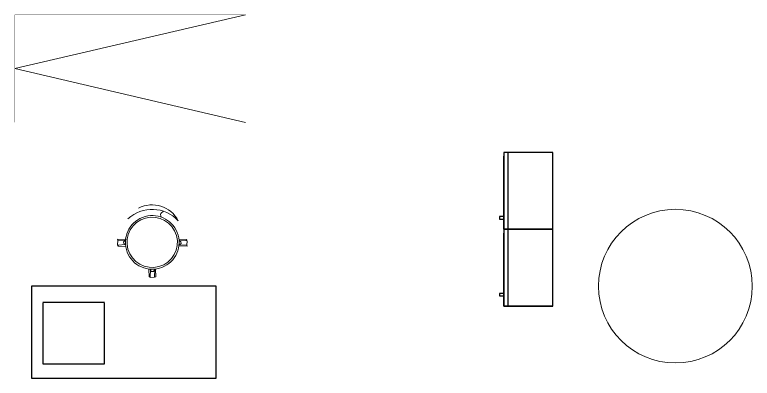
# Model space of a CAD drawing. Header units: millimetres. Extents: x -217756 to 263180, y 55413 to 130608.
# Drawn here: x -211915 to -207117, y 91955 to 94321 of the extents above; entities that cross this region are included whole.
import ezdxf

# ---------------------------------------------------------------- set-up
doc = ezdxf.new("R2010")
doc.units = ezdxf.units.MM
doc.linetypes.add('HIDDEN', pattern=[6, 4, -2])
doc.layers.add('ТХ_корр_25.03.26', color=1, linetype='Continuous', lineweight=30, plot=False)
doc.layers.add('ТХ_мебель передв', color=250, linetype='Continuous', lineweight=13)
doc.layers.add('ТХ_мебель_мед', color=210, linetype='Continuous')

# ---------------------------------------------------------------- blocks, each defined once
blk = doc.blocks.new('У014')
at = {"layer": 'ТХ_мебель передв'}
blk.add_circle((-169652.2, 43208.2, -0.6), 500, dxfattribs=at)
blk = doc.blocks.new('A$Ce5d95258')
at = {"layer": 'ТХ_мебель передв'}
blk.add_blockref('У014', (180269.1, -81254.4, 0.6), dxfattribs=at)
blk = doc.blocks.new('У016')
at = {"layer": 'ТХ_мебель передв', "lineweight": 0, "ltscale": 100, "transparency": 33554687}
for p, q in [((-49562.5, 37416.5), (-49212.5, 35916.5)), ((-49212.5, 35916.5), (-48862.5, 37416.5))]:
    blk.add_line(p, q, dxfattribs=at)
at = {"layer": 'ТХ_мебель передв', "lineweight": 0, "ltscale": 100, "transparency": 33554687, "const_width": 1}
blk.add_lwpolyline([(-49562.5, 37416.5), (-49562.5, 35916.5), (-48862.5, 35916.5), (-48862.5, 37416.5)], close=True, dxfattribs=at)
blk = doc.blocks.new('A$Cb50230bb')
at = {"layer": 'ТХ_мебель передв', "rotation": 270}
blk.add_blockref('У016', (-29596.6, -85842.5), dxfattribs=at)

msp = doc.modelspace()

# ---------------------------------------------------------------- linework, layer by layer
at = {"extrusion": (6.19742e-05, 0.000470712, 1)}
for p, q in [((-208705.4, 92925.2, 0), (-208705.4, 93425.2)), ((-208733.4, 92925.2), (-208733.4, 93400.2, -0.2)), ((-208413.4, 92925.2, 0), (-208733.4, 92925.2)), ((-208733.4, 92425.2), (-208733.4, 92900.2, -0.2)), ((-208705.4, 92425.2, 0), (-208705.4, 92925.2)), ((-208413.4, 92425.2, 0), (-208733.4, 92425.2))]:
    msp.add_line(p, q, dxfattribs=at)
for points in [[(-208733.4, 92925.2), (-208413.4, 92925.2), (-208413.4, 93425.2), (-208733.4, 93425.2)], [(-208733.4, 92425.2), (-208413.4, 92425.2), (-208413.4, 92925.2), (-208733.4, 92925.2)], [(-211804.7, 91954.9), (-210604.7, 91954.9), (-210604.7, 92554.9), (-211804.7, 92554.9)]]:
    msp.add_lwpolyline(points, close=True)
for points, elevation in [([(-208733.4, 92990.4), (-208733.4, 93006.9), (-208761.6, 93006.9), (-208761.6, 92990.4)], 30.8), ([(-208733.4, 92490.4), (-208733.4, 92506.9), (-208761.6, 92506.9), (-208761.6, 92490.4)], 30.6)]:
    msp.add_lwpolyline(points, close=True, dxfattribs=dict(at, elevation=elevation))
at = {"linetype": 'HIDDEN', "ltscale": 0.1}
msp.add_lwpolyline([(-211731.1, 92448.1), (-211731.1, 92048.1), (-211331.1, 92048.1), (-211331.1, 92448.1)], close=True, dxfattribs=at)
at = {"layer": 'ТХ_мебель_мед', "lineweight": 0}
msp.add_lwpolyline([(-211178.6, 92993.6, -0.40938), (-210850.7, 92980.6, 0.409379), (-211109.8, 93062.2)], format="xyb", dxfattribs=at)
for points in [[(-211188.6, 92792.9, -0.409091), (-211067.2, 93008.1, -0.409091), (-210852, 92886.8, -0.420501), (-210973.3, 92671.6, -0.420501)], [(-211178.4, 92795.8, -0.41129), (-211064.4, 92997.9, -0.41129), (-210862.2, 92884, -0.41129), (-210976.2, 92681.8, -0.41129)]]:
    msp.add_lwpolyline(points, format="xyb", close=True, dxfattribs=at)
for points in [[(-211194, 92851.9), (-211244.2, 92854.3), (-211245.8, 92820.9), (-211192, 92824.9), (-211205, 92832.3), (-211207.9, 92842.5)], [(-210842.1, 92851.1), (-210791.9, 92848.6), (-210795, 92820.3), (-210845.1, 92822.8), (-210831.3, 92832.1), (-210834.1, 92842.3)], [(-211003.9, 92663.1), (-211006.4, 92612.9), (-211033.4, 92610.9), (-211032.3, 92666.1), (-211028, 92650.8), (-211011.3, 92650)]]:
    msp.add_lwpolyline(points, close=True, dxfattribs=at)
for points in [[(-211190.3, 92858.4), (-211245.6, 92859.4), (-211244.2, 92854.3)], [(-210843.5, 92856.2), (-210794.7, 92858.8), (-210798.4, 92852.3)], [(-211194.3, 92813.3), (-211244.4, 92815.8), (-211240.7, 92822.3)], [(-210848.8, 92816.3), (-210793.6, 92815.2), (-210795, 92820.3)], [(-211042.5, 92663.3), (-211039.9, 92614.6), (-211034.8, 92616)], [(-210998.8, 92664.5), (-210996.2, 92615.7), (-211006.4, 92612.9)]]:
    msp.add_lwpolyline(points, dxfattribs=at)
for points in [[(-210944.9, 93042.3), (-210955.1, 93039.4), (-210963.8, 93031.5), (-210966.1, 93019.9)], [(-210966.1, 93019.9), (-210964.7, 93014.8), (-210963.2, 93009.7), (-210961.8, 93004.6)]]:
    msp.add_open_spline(points, degree=3, dxfattribs=at)

# ---------------------------------------------------------------- block references
at = {"layer": 'ТХ_корр_25.03.26', "ltscale": 100}
for name in ['A$Cb50230bb', 'A$Ce5d95258']:
    msp.add_blockref(name, (-218233.9, 130600.7), dxfattribs=at)

doc.saveas('drawing.dxf')
